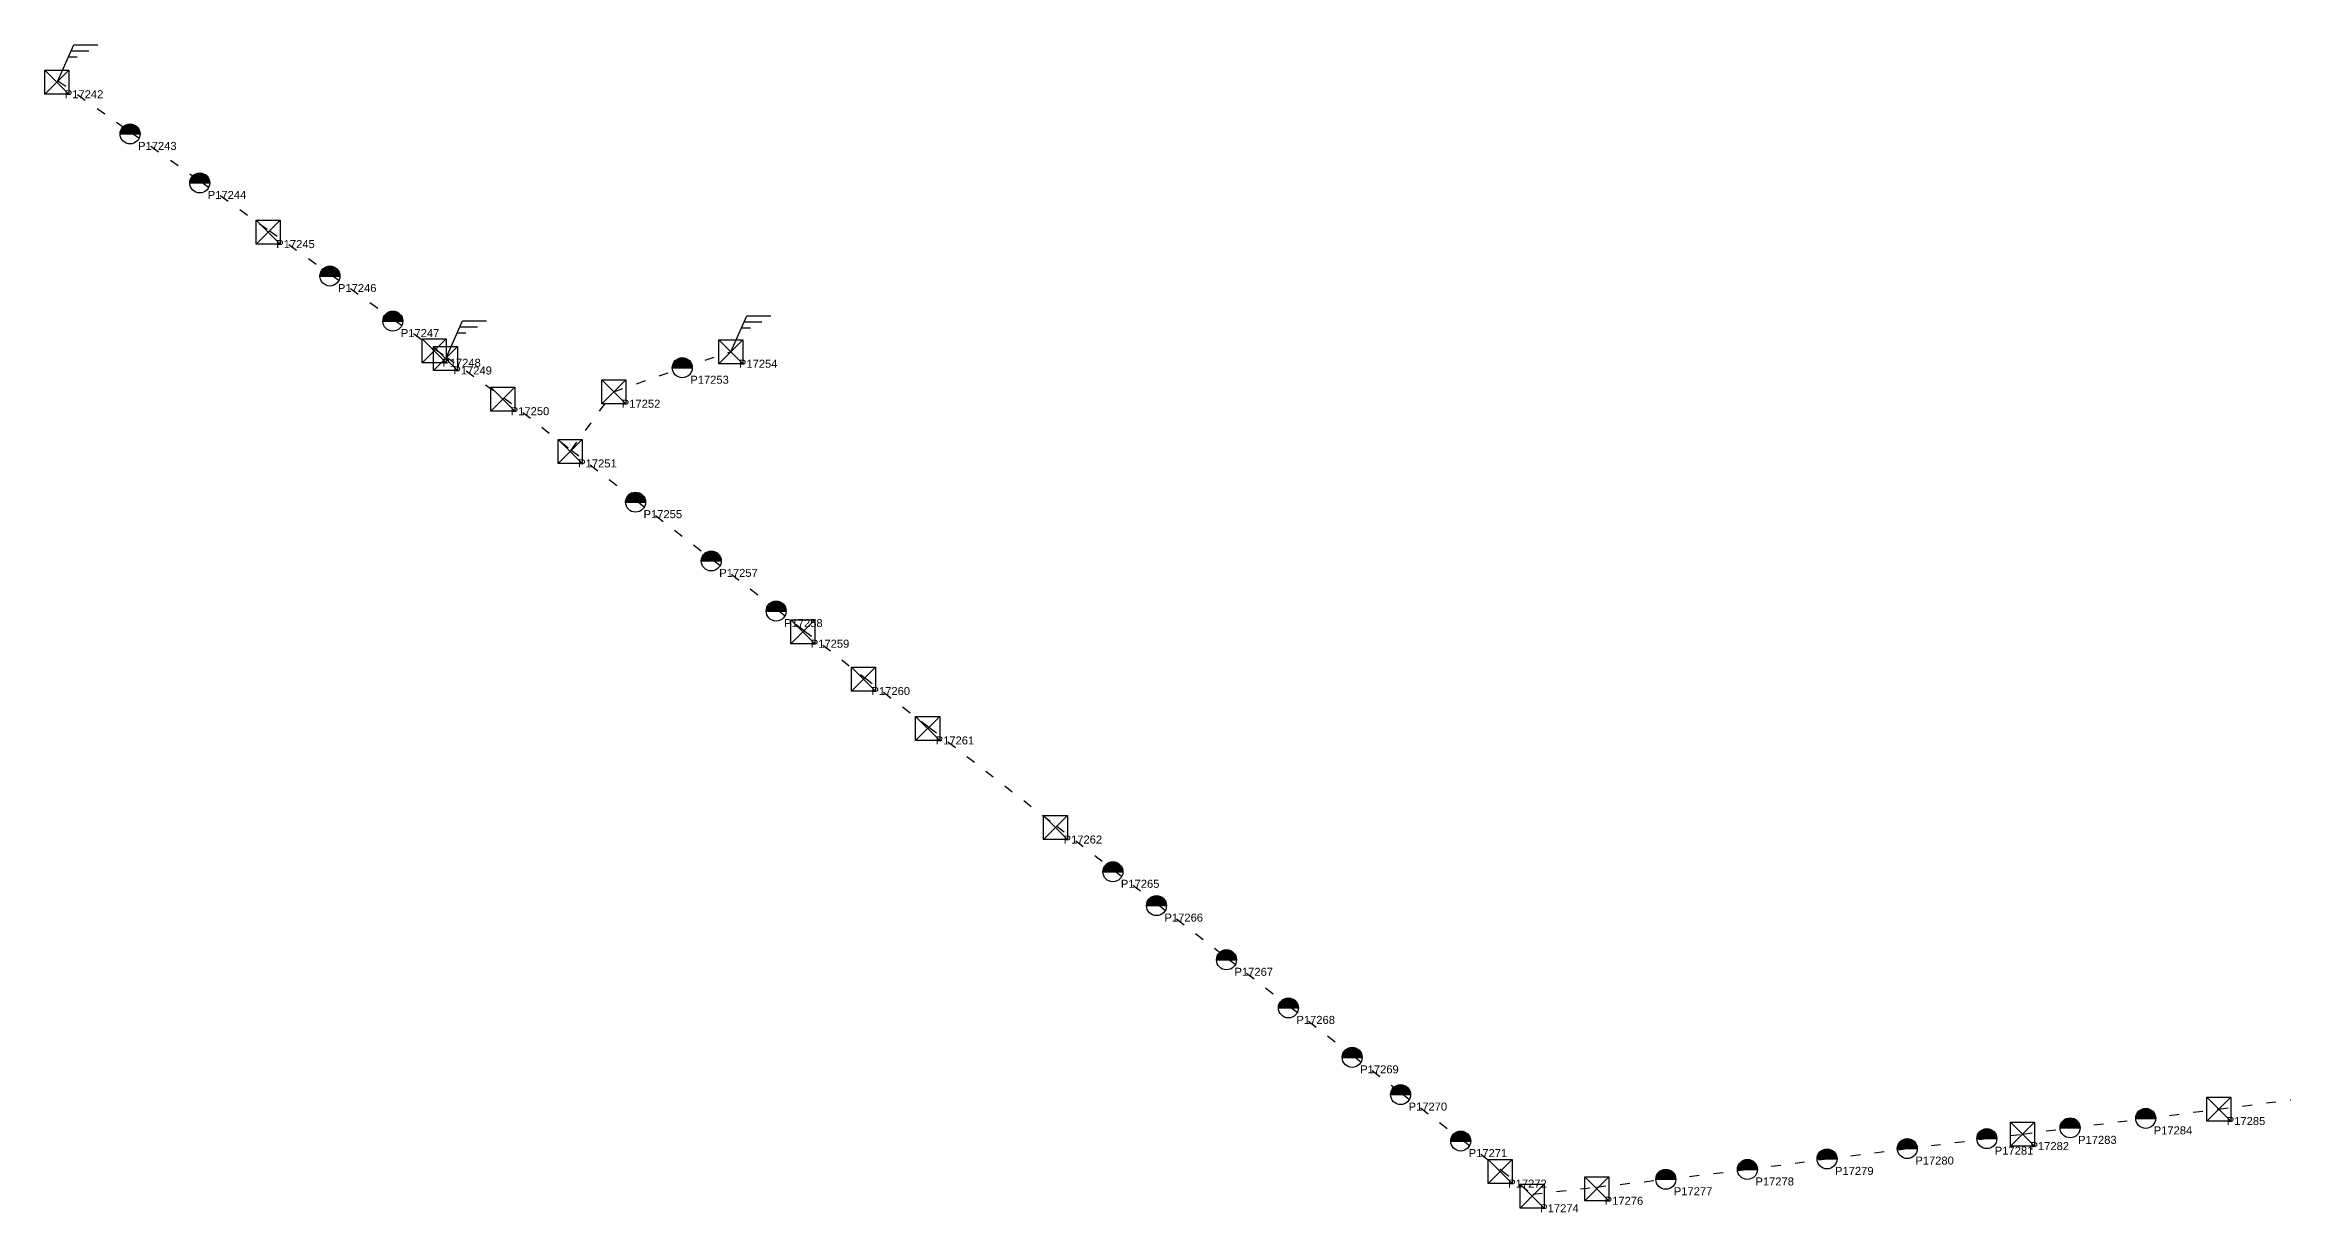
# Model space of a CAD drawing. Header units: metres. Extents: x 312632 to 319211, y 4832388 to 4836797.
# Drawn here: x 312632 to 315429, y 4832716 to 4834175 of the extents above; entities that cross this region are included whole.
import ezdxf
from ezdxf.enums import TextEntityAlignment as Align

# ---------------------------------------------------------------- set-up
doc = ezdxf.new("R2010")
doc.units = ezdxf.units.M
doc.header["$MEASUREMENT"] = 0
doc.linetypes.add('ACAD_ISO03W100', pattern=[30, 12, -18])
for name, color, linetype, lineweight in [('21_2', 200, 'ACAD_ISO03W100', 25), ('28_2', 7, 'Continuous', 25), ('28_3', 7, 'Continuous', 25), ('57_2', 7, 'Continuous', 30), ('8_1', 140, 'Continuous', 25)]:
    doc.layers.add(name, color=color, linetype=linetype, lineweight=lineweight)
doc.styles.get("Standard").update_dxf_attribs({"font": 'arial.ttf', "height": 2})

# ---------------------------------------------------------------- blocks, each defined once
blk = doc.blocks.new('PYLON-MV-28_3')
at = {"layer": '28_3'}
blk.add_lwpolyline([(-1.5, 1.5), (1.5, 1.5), (1.5, -1.5), (-1.5, -1.5)], close=True, dxfattribs=at)
for points in [[(-1.5, 1.5), (1.5, -1.5)], [(-1.5, -1.5), (1.5, 1.5)]]:
    blk.add_lwpolyline(points, dxfattribs=at)
blk.add_attdef('FIELD_ID', (2.57, 0), '', height=2, dxfattribs=at)
blk = doc.blocks.new('PYLON-MV-28_2')
at = {"layer": '28_2'}
blk.add_hatch(color=256, dxfattribs=at).paths.add_polyline_path([(-1.25, 0), (1.25, 0, 1)])
blk.add_line((-1.25, 0), (1.25, 0), dxfattribs=at)
blk.add_circle((0, 0), 1.25, dxfattribs=at)
blk.add_attdef('FIELD_ID', (2.57, 0), '', height=2, dxfattribs=at)
blk = doc.blocks.new('SECTIONALIZER-8_1')
at = {"layer": '8_1'}
for points in [[(0, 0), (2, 4.5)], [(1.33, 3), (2.43, 3)], [(1.67, 3.75), (3.86, 3.75)], [(2, 4.5), (5, 4.5)]]:
    blk.add_lwpolyline(points, dxfattribs=at)

msp = doc.modelspace()

# ---------------------------------------------------------------- linework, layer by layer
at = {"layer": '21_2'}
for points in [[(312648.4, 4834129.9), (312740, 4834065.3), (312827.1, 4834004), (312912.7, 4833942.6), (312989.8, 4833887.7), (313068.4, 4833831.4), (313120.2, 4833794.4), (313134.2, 4833784.7)], [(313290.2, 4833668.4), (313343.3, 4833741.3), (313428.9, 4833771.3), (313489.7, 4833791.3)], [(313134.2, 4833784.7), (313205.8, 4833733.8), (313290.2, 4833668.4)], [(313290.2, 4833668.4), (313371.9, 4833605), (313466.5, 4833531.7), (313547.5, 4833469), (313580.8, 4833443.1), (313656.7, 4833384.1), (313737, 4833322.3), (313896.9, 4833198.5), (313968.4, 4833143.2), (314023, 4833100.9), (314110.5, 4833033.2), (314187.9, 4832973.1), (314267.6, 4832911.3), (314328, 4832864.7), (314403.2, 4832806.7), (314452.6, 4832768.5), (314491.8, 4832738.3), (314571.5, 4832747.4), (314658.2, 4832757.1), (314760.2, 4832769.4), (314859.7, 4832782.6), (314960, 4832795.5), (315059.4, 4832807.9), (315104, 4832813.6), (315163.5, 4832821.4), (315258, 4832833.2), (315349.3, 4832844.9), (315462.9, 4832859.3)]]:
    msp.add_lwpolyline(points, dxfattribs=at)

# ---------------------------------------------------------------- block references
at = {"layer": '28_2', "xscale": 10, "yscale": 10}
for p in [(312738.7, 4834063.5), (312825.8, 4834002.2), (312988.5, 4833885.9), (313067.1, 4833829.6), (313428.9, 4833771.3), (313370.5, 4833603.3), (313465.1, 4833529.9), (313546.2, 4833467.2), (313967.1, 4833141.4), (314021.6, 4833099.1), (314109.1, 4833031.4), (314186.5, 4832971.3), (314266.2, 4832909.5), (314326.7, 4832862.9), (315258, 4832833.2), (314401.8, 4832804.9), (315059.4, 4832807.9), (315163.5, 4832821.4), (314760.2, 4832769.4), (314859.7, 4832782.6), (314960, 4832795.5), (314658.2, 4832757.1)]:
    msp.add_blockref('PYLON-MV-28_2', p, dxfattribs=at)
at = {"layer": '28_3', "xscale": 10, "yscale": 10}
for p in [(312647.1, 4834128.1), (312911.4, 4833940.8), (313118.9, 4833792.5), (313132.8, 4833782.9), (313489.7, 4833791.3), (313204.5, 4833732), (313343.3, 4833741.3), (313288.8, 4833666.7), (313579.5, 4833441.4), (313655.4, 4833382.3), (313735.6, 4833320.5), (313895.5, 4833196.7), (315349.3, 4832844.9), (315104, 4832813.6), (314451.2, 4832766.7), (314571.8, 4832745.2), (314491.2, 4832735.9)]:
    msp.add_blockref('PYLON-MV-28_3', p, dxfattribs=at)
at = {"layer": '8_1', "xscale": 10, "yscale": 10}
for p in [(312648.4, 4834129.9), (313134.2, 4833784.7), (313489.7, 4833791.3)]:
    msp.add_blockref('SECTIONALIZER-8_1', p, dxfattribs=at)

# ---------------------------------------------------------------- texts
at = {"layer": '57_2'}
for s, p in [('P17242', (312657.1, 4834118.1)), ('P17243', (312748.7, 4834053.5)), ('P17244', (312835.8, 4833992.2)), ('P17245', (312921.4, 4833930.8)), ('P17246', (312998.5, 4833875.9)), ('P17247', (313077.1, 4833819.6)), ('P17248', (313128.9, 4833782.5)), ('P17249', (313142.8, 4833772.9)), ('P17253', (313438.9, 4833761.3)), ('P17254', (313499.7, 4833781.3)), ('P17250', (313214.5, 4833722)), ('P17252', (313353.3, 4833731.3)), ('P17251', (313298.8, 4833656.7)), ('P17255', (313380.5, 4833593.3)), ('P17257', (313475.1, 4833519.9)), ('P17258', (313556.2, 4833457.2)), ('P17259', (313589.5, 4833431.4)), ('P17260', (313665.4, 4833372.3)), ('P17261', (313745.6, 4833310.5)), ('P17262', (313905.5, 4833186.7)), ('P17265', (313977.1, 4833131.4)), ('P17266', (314031.6, 4833089.1)), ('P17267', (314119.1, 4833021.4)), ('P17268', (314196.5, 4832961.3)), ('P17269', (314276.2, 4832899.5)), ('P17270', (314336.7, 4832852.9)), ('P17283', (315173.5, 4832811.4)), ('P17284', (315268, 4832823.2)), ('P17285', (315359.3, 4832834.9)), ('P17271', (314411.8, 4832794.9)), ('P17280', (314970, 4832785.5)), ('P17281', (315069.4, 4832797.9)), ('P17282', (315114, 4832803.6)), ('P17272', (314461.2, 4832756.7)), ('P17278', (314770.2, 4832759.4)), ('P17279', (314869.7, 4832772.6)), ('P17274', (314501.2, 4832725.9)), ('P17276', (314581.8, 4832735.2)), ('P17277', (314668.2, 4832747.1))]:
    msp.add_text(s, height=10, dxfattribs=at).set_placement(p, align=Align.TOP_LEFT)

doc.saveas('drawing.dxf')
